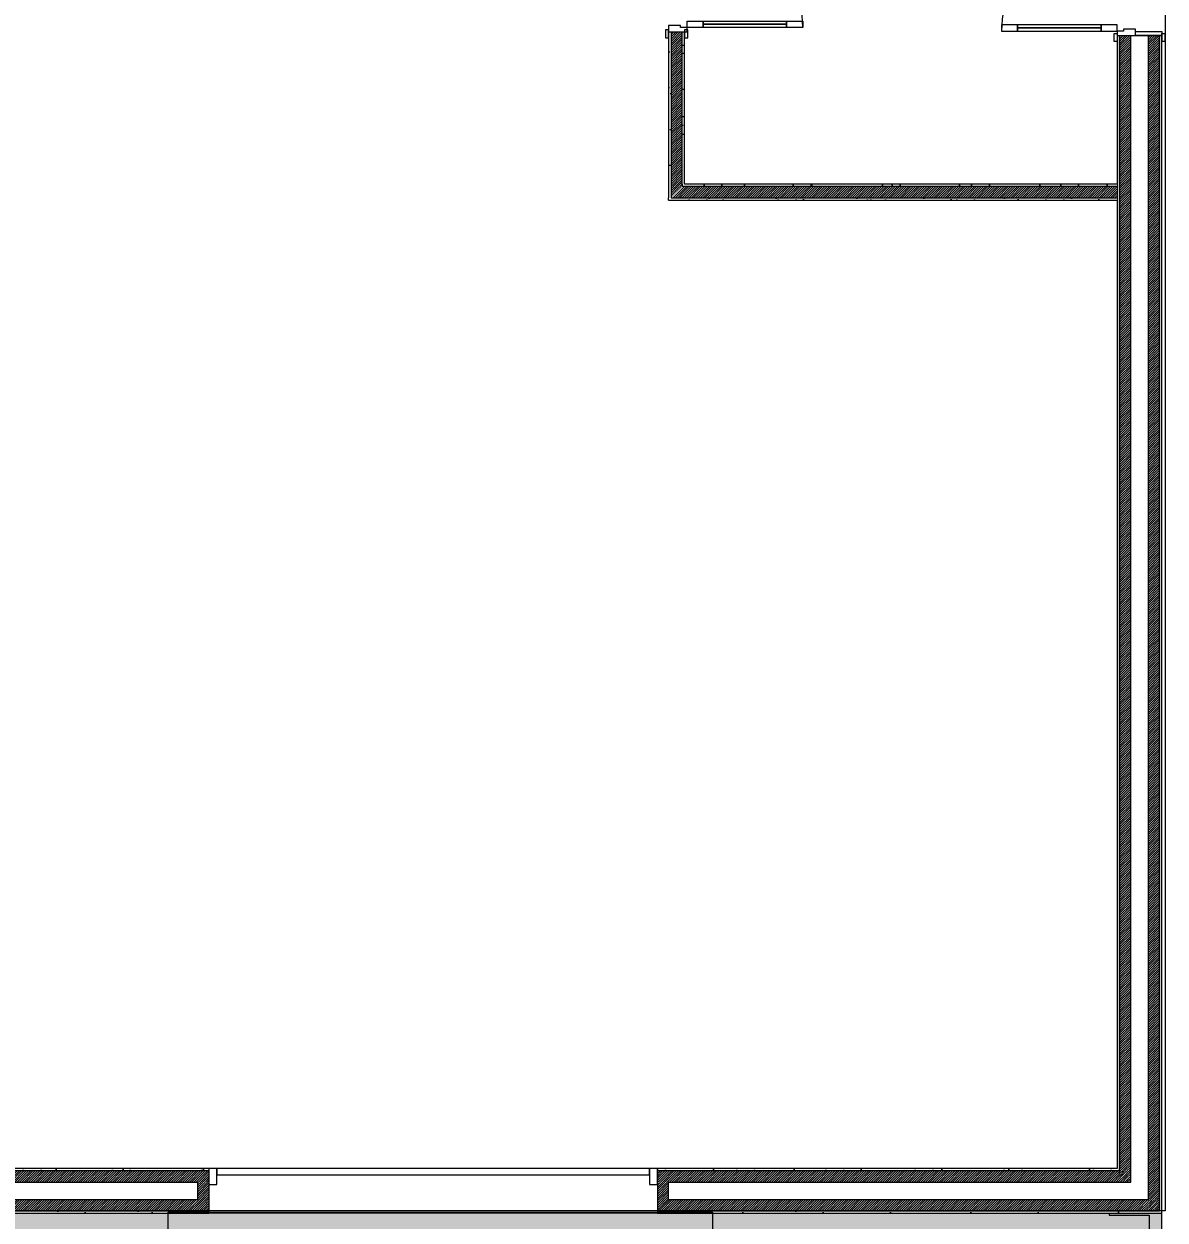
# Model space of a CAD drawing. Header units: millimetres. Extents: x -284281 to 1648660, y -821378 to -151356.
# Drawn here: x 430799 to 437925, y -188453 to -180983 of the extents above; entities that cross this region are included whole.
import ezdxf

# ---------------------------------------------------------------- set-up
doc = ezdxf.new("R2010")
doc.units = ezdxf.units.MM
doc.header["$MEASUREMENT"] = 0
doc.set_wipeout_variables(frame=1)
doc.linetypes.add('Wipeout_Contour', pattern=[1000, 0, -1000])
for name, color, linetype in [('Cotations - 1_100', 7, 'Continuous'), ('Nouveau_0', 7, 'Continuous'), ('Portes ARCHICAD', 7, 'Continuous'), ('Sols_ Dalles', 7, 'Continuous'), ('Structure - Murs extérieurs', 7, 'Continuous')]:
    doc.layers.add(name, color=color, linetype=linetype)
doc.styles.add('STYLE_GENERE_2', font='arial.ttf')
doc.dimstyles.new('STYLE_GENERE__1', dxfattribs={"dimtxt": 250, "dimasz": 190, "dimexe": 0.18, "dimexo": 0.0625, "dimgap": 0, "dimtad": 1, "dimtih": 1, "dimtoh": 1, "dimlfac": 0.001, "dimzin": 0, "dimdsep": 46, "dimtxsty": 'STYLE_GENERE_2', "dimblk": 'ARROWHEAD_6', "dimblk1": 'ARROWHEAD_6', "dimblk2": 'ARROWHEAD_6', "dimcen": 0.09, "dimse1": 1, "dimse2": 1, "dimclrd": 7, "dimclre": 7, "dimclrt": 7, "dimazin": 0, "dimtfac": 1, "dimtdec": 4, "dimtmove": 0, "dimatfit": 3, "dimfxl": 1, "dimtolj": 1, "dimtzin": 0, "dimarcsym": 0})
pattern_1 = [(45, (0, 175), (-55.684659, 55.684659), [0, -52.5, 0, -78.75]), (110, (175, 175), (74.000794, 26.934086), [0, -38.5, 0, -66.5])]
pattern_2 = [(45, (0, 0), (-7.07106781, 7.07106781), [])]

# ---------------------------------------------------------------- blocks, each defined once
blk = doc.blocks.new('Dalle_30_2', base_point=(380203, -171995.6))
at = {"layer": 'Sols_ Dalles', "linetype": 'Continuous', "lineweight": 0, "true_color": 0x2e271c}
blk.add_hatch(color=250, dxfattribs=at).paths.add_polyline_path([(380203, -171995.6), (380203, -230015.6), (380203, -260810.6), (415474.6, -260810.6), (415474.6, -260795.6), (415474.6, -258650), (415474.6, -258010.6), (415474.6, -222495.6), (405655.1, -222495.6), (405655.1, -218295.6), (415454.1, -218295.6), (415454.1, -204495.6), (412055.1, -204495.6), (412055.1, -201780.6), (412055.1, -189810.6), (436505.1, -189810.6), (436505.1, -253395.6), (436505.1, -253415.6), (437905.1, -253415.6), (437905.1, -253395.6), (437905.1, -188410.6), (410655.1, -188410.6), (410655.1, -200380.6), (410655.1, -205895.6), (414054.1, -205895.6), (414054.1, -216895.6), (404255.1, -216895.6), (404255.1, -223895.6), (414054.1, -223895.6), (414054.1, -258650), (414054.1, -259410.6), (382689.7, -259410.6), (381560.2, -259410.6), (381560.2, -231415.6), (381560.2, -173395.6), (462925.6, -173395.6), (462925.6, -253415.6), (464325.6, -253415.6), (464325.6, -171995.6)])
at = {"layer": 'Sols_ Dalles', "color": 250, "linetype": 'Continuous', "lineweight": 5, "true_color": 0x1f1f1f, "flags": 128}
blk.add_lwpolyline([(437905.1, -253395.6), (437905.1, -188410.6), (410655.1, -188410.6), (410655.1, -200380.6), (410655.1, -205895.6), (414054.1, -205895.6), (414054.1, -216895.6), (404255.1, -216895.6), (404255.1, -223895.6), (414054.1, -223895.6), (414054.1, -258650)], dxfattribs=at)
blk = doc.blocks.new('Porte garage coulissante verticale 25')
at = {"layer": 'Portes ARCHICAD', "color": 7, "linetype": 'Continuous', "lineweight": 5}
for p, q in [((-1350, 0), (-1400, 0)), ((-1400, 0), (-1400, -100)), ((-1400, 0), (-1400, -15)), ((-1400, 0), (-1400, -15)), ((1350, 0), (-1350, 0)), ((-1350, 0), (-1350, -40)), ((-1350, -100), (-1350, 0)), ((1350, -40), (1350, 0)), ((1400, 0), (1350, 0)), ((1350, 0), (1350, -100)), ((1400, -100), (1400, 0)), ((1400, 0), (1400, -15)), ((1400, 0), (1400, -15)), ((-1400, -15), (-1400, -85)), ((-1400, -15), (-1400, -85)), ((-1350, -40), (1350, -40)), ((1400, -15), (1400, -85)), ((1400, -15), (1400, -85)), ((-1400, -85), (-1400, -100)), ((-1400, -85), (-1400, -100)), ((-1400, -85), (-1400, -100)), ((-1400, -85), (-1400, -100)), ((-1400, -100), (-1350, -100)), ((-1400, -100), (-1400, -195)), ((-1400, -100), (-1400, -195)), ((1350, -100), (1400, -100)), ((1400, -85), (1400, -100)), ((1400, -85), (1400, -100)), ((1400, -85), (1400, -100)), ((1400, -85), (1400, -100)), ((1400, -100), (1400, -195)), ((1400, -100), (1400, -195)), ((-1400, -195), (-1400, -265)), ((-1400, -195), (-1400, -265)), ((1400, -195), (1400, -265)), ((1400, -195), (1400, -265)), ((-1400, -265), (-1400, -280)), ((1400, -265), (1400, -280))]:
    blk.add_line(p, q, dxfattribs=at)
blk = doc.blocks.new('Mur_179_2', base_point=(437905.1, -188410.6))
at = {"color": 254, "linetype": 'Wipeout_Contour', "lineweight": 0, "ltscale": 1881844.395946581}
blk.add_wipeout([(430454.8, -188145.6), (431954.8, -188145.6), (431954.8, -188130.6), (430454.8, -188130.6)], dxfattribs=at)
at = {"color": 254, "linetype": 'Wipeout_Contour', "lineweight": 0, "ltscale": 1429081.201912563}
blk.add_wipeout([(437625.1, -188130.6), (437640.1, -188145.6), (437640.1, -188130.6)], dxfattribs=at)
at = {"color": 254, "linetype": 'Wipeout_Contour', "lineweight": 0, "ltscale": 1882268.543098188}
blk.add_wipeout([(431954.8, -188395.6), (430454.8, -188395.6), (430454.8, -188410.6), (431954.8, -188410.6)], dxfattribs=at)
at = {"color": 254, "linetype": 'Wipeout_Contour', "lineweight": 0, "ltscale": 1430125.613376706}
blk.add_wipeout([(437890.1, -188395.6), (437905.1, -188410.6), (437905.1, -188395.6)], dxfattribs=at)
at = {"linetype": 'Continuous', "lineweight": 5, "true_color": 0x5f5f5f}
h = blk.add_hatch(dxfattribs=at)
h.set_pattern_fill('ENDUIT_0002', color=251, style=0, pattern_type=2)
h.set_pattern_definition(pattern_1)
h.paths.add_polyline_path([(430454.8, -188145.6), (431954.8, -188145.6), (431954.8, -188130.6), (430454.8, -188130.6)])
h = blk.add_hatch(dxfattribs=at)
h.set_pattern_fill('ENDUIT_0002', color=251, style=0, pattern_type=2)
h.set_pattern_definition(pattern_1)
h.paths.add_polyline_path([(437625.1, -188130.6), (437640.1, -188145.6), (437640.1, -188130.6)])
h = blk.add_hatch(dxfattribs=at)
h.set_pattern_fill('ENDUIT_0002', color=251, style=0, pattern_type=2)
h.set_pattern_definition(pattern_1)
h.paths.add_polyline_path([(431954.8, -188395.6), (430454.8, -188395.6), (430454.8, -188410.6), (431954.8, -188410.6)])
h = blk.add_hatch(dxfattribs=at)
h.set_pattern_fill('ENDUIT_0002', color=251, style=0, pattern_type=2)
h.set_pattern_definition(pattern_1)
h.paths.add_polyline_path([(437890.1, -188395.6), (437905.1, -188410.6), (437905.1, -188395.6)])
at = {"color": 254, "linetype": 'Wipeout_Contour', "lineweight": 0, "ltscale": 1882200.455776586}
blk.add_wipeout([(430454.8, -188395.6), (431954.8, -188395.6), (431884.8, -188325.6), (430524.8, -188325.6)], dxfattribs=at)
at = {"color": 254, "linetype": 'Wipeout_Contour', "lineweight": 0, "ltscale": 1429972.502444726}
blk.add_wipeout([(437890.1, -188325.6), (437820.1, -188325.6), (437890.1, -188395.6)], dxfattribs=at)
at = {"linetype": 'Continuous', "lineweight": 5, "true_color": 0x5f5f5f}
h = blk.add_hatch(dxfattribs=at)
h.set_pattern_fill('BRIQUES_TERRE_CUITE__INT_94', color=251, style=0, pattern_type=2)
h.set_pattern_definition(pattern_2)
h.paths.add_polyline_path([(430454.8, -188395.6), (431954.8, -188395.6), (431884.8, -188325.6), (430524.8, -188325.6)])
h = blk.add_hatch(dxfattribs=at)
h.set_pattern_fill('BRIQUES_TERRE_CUITE__INT_94', color=251, style=0, pattern_type=2)
h.set_pattern_definition(pattern_2)
h.paths.add_polyline_path([(437890.1, -188325.6), (437820.1, -188325.6), (437890.1, -188395.6)])
at = {"color": 254, "linetype": 'Wipeout_Contour', "lineweight": 0, "ltscale": 1882056.349428645}
blk.add_wipeout([(430524.8, -188325.6), (431884.8, -188325.6), (431884.8, -188215.6), (430524.8, -188215.6)], dxfattribs=at)
at = {"color": 254, "linetype": 'Wipeout_Contour', "lineweight": 0, "ltscale": 1429628.268784693}
blk.add_wipeout([(437710.1, -188215.6), (437820.1, -188325.6), (437820.1, -188215.6)], dxfattribs=at)
at = {"color": 254, "linetype": 'Wipeout_Contour', "lineweight": 0, "ltscale": 1901045.559442597}
blk.add_wipeout([(434754.8, -188395.6), (434754.8, -188410.6), (437890.1, -188410.6), (437890.1, -188395.6)], dxfattribs=at)
at = {"linetype": 'Continuous', "lineweight": 5, "true_color": 0x5f5f5f}
h = blk.add_hatch(dxfattribs=at)
h.set_pattern_fill('ENDUIT_0002', color=251, style=0, pattern_type=2)
h.set_pattern_definition(pattern_1)
h.paths.add_polyline_path([(434754.8, -188395.6), (434754.8, -188410.6), (437890.1, -188410.6), (437890.1, -188395.6)])
at = {"color": 254, "linetype": 'Wipeout_Contour', "lineweight": 0, "ltscale": 1881912.390096169}
blk.add_wipeout([(430454.8, -188215.6), (431954.8, -188215.6), (431954.8, -188145.6), (430454.8, -188145.6)], dxfattribs=at)
at = {"color": 254, "linetype": 'Wipeout_Contour', "lineweight": 0, "ltscale": 1429263.098026552}
blk.add_wipeout([(437640.1, -188145.6), (437710.1, -188215.6), (437710.1, -188145.6)], dxfattribs=at)
at = {"linetype": 'Continuous', "lineweight": 5, "true_color": 0x5f5f5f}
h = blk.add_hatch(dxfattribs=at)
h.set_pattern_fill('BRIQUES_TERRE_CUITE__INT_94', color=251, style=0, pattern_type=2)
h.set_pattern_definition(pattern_2)
h.paths.add_polyline_path([(430454.8, -188215.6), (431954.8, -188215.6), (431954.8, -188145.6), (430454.8, -188145.6)])
h = blk.add_hatch(dxfattribs=at)
h.set_pattern_fill('BRIQUES_TERRE_CUITE__INT_94', color=251, style=0, pattern_type=2)
h.set_pattern_definition(pattern_2)
h.paths.add_polyline_path([(437640.1, -188145.6), (437710.1, -188215.6), (437710.1, -188145.6)])
at = {"color": 7, "linetype": 'Continuous', "lineweight": 5}
for p, q in [((431954.8, -188145.6), (430454.8, -188145.6)), ((431954.8, -188130.6), (431954.8, -188145.6))]:
    blk.add_line(p, q, dxfattribs=at)
at = {"color": 7, "linetype": 'Continuous', "lineweight": 5, "flags": 128}
blk.add_lwpolyline([(431954.8, -188130.6), (430454.8, -188130.6)], dxfattribs=at)
at = {"color": 254, "linetype": 'Wipeout_Contour', "lineweight": 0, "ltscale": 1900913.785526361}
blk.add_wipeout([(434754.8, -188395.6), (437820.1, -188395.6), (437820.1, -188325.6), (434824.8, -188325.6)], dxfattribs=at)
at = {"color": 254, "linetype": 'Wipeout_Contour', "lineweight": 0, "ltscale": 1430119.076628174}
blk.add_wipeout([(437890.1, -188410.6), (437905.1, -188410.6), (437890.1, -188395.6)], dxfattribs=at)
at = {"linetype": 'Continuous', "lineweight": 5, "true_color": 0x5f5f5f}
h = blk.add_hatch(dxfattribs=at)
h.set_pattern_fill('BRIQUES_TERRE_CUITE__INT_94', color=251, style=0, pattern_type=2)
h.set_pattern_definition(pattern_2)
h.paths.add_polyline_path([(434754.8, -188395.6), (437820.1, -188395.6), (437820.1, -188325.6), (434824.8, -188325.6)])
h = blk.add_hatch(dxfattribs=at)
h.set_pattern_fill('ENDUIT_0002', color=251, style=0, pattern_type=2)
h.set_pattern_definition(pattern_1)
h.paths.add_polyline_path([(437890.1, -188410.6), (437905.1, -188410.6), (437890.1, -188395.6)])
at = {"color": 254, "linetype": 'Wipeout_Contour', "lineweight": 0, "ltscale": 1900138.665342347}
blk.add_wipeout([(434754.8, -188145.6), (437625.1, -188145.6), (437625.1, -188130.6), (434754.8, -188130.6)], dxfattribs=at)
at = {"color": 254, "linetype": 'Wipeout_Contour', "lineweight": 0, "ltscale": 1884705.2674361}
blk.add_wipeout([(431884.8, -188325.6), (431954.8, -188395.6), (431954.8, -188215.6), (431884.8, -188215.6)], dxfattribs=at)
at = {"linetype": 'Continuous', "lineweight": 5, "true_color": 0x5f5f5f}
h = blk.add_hatch(dxfattribs=at)
h.set_pattern_fill('ENDUIT_0002', color=251, style=0, pattern_type=2)
h.set_pattern_definition(pattern_1)
h.paths.add_polyline_path([(434754.8, -188145.6), (437625.1, -188145.6), (437625.1, -188130.6), (434754.8, -188130.6)])
h = blk.add_hatch(dxfattribs=at)
h.set_pattern_fill('BRIQUES_TERRE_CUITE__INT_94', color=251, style=0, pattern_type=2)
h.set_pattern_definition(pattern_2)
h.paths.add_polyline_path([(431884.8, -188325.6), (431954.8, -188395.6), (431954.8, -188215.6), (431884.8, -188215.6)])
at = {"color": 7, "linetype": 'Continuous', "lineweight": 5}
for p, q in [((431954.8, -188145.6), (431954.8, -188215.6)), ((430524.8, -188215.6), (431884.8, -188215.6)), ((431884.8, -188325.6), (431884.8, -188215.6)), ((431954.8, -188215.6), (431954.8, -188230.6)), ((431954.8, -188215.6), (431954.8, -188230.6)), ((431954.8, -188230.6), (431954.8, -188325.6)), ((431954.8, -188230.6), (431954.8, -188325.6)), ((430524.8, -188325.6), (431884.8, -188325.6)), ((431954.8, -188325.6), (431954.8, -188395.6)), ((431954.8, -188325.6), (431954.8, -188395.6)), ((430454.8, -188395.6), (431954.8, -188395.6)), ((431954.8, -188395.6), (431954.8, -188410.6))]:
    blk.add_line(p, q, dxfattribs=at)
at = {"color": 7, "linetype": 'Continuous', "lineweight": 5, "flags": 128}
blk.add_lwpolyline([(430454.8, -188410.6), (431954.8, -188410.6)], dxfattribs=at)
at = {"color": 254, "linetype": 'Wipeout_Contour', "lineweight": 0, "ltscale": 1900633.284008592}
blk.add_wipeout([(437710.1, -188215.6), (434824.8, -188215.6), (434824.8, -188325.6), (437710.1, -188325.6)], dxfattribs=at)
at = {"color": 254, "linetype": 'Wipeout_Contour', "lineweight": 0, "ltscale": 1429937.176017334}
blk.add_wipeout([(437820.1, -188395.6), (437890.1, -188395.6), (437820.1, -188325.6)], dxfattribs=at)
at = {"linetype": 'Continuous', "lineweight": 5, "true_color": 0x5f5f5f}
h = blk.add_hatch(dxfattribs=at)
h.set_pattern_fill('BRIQUES_TERRE_CUITE__INT_94', color=251, style=0, pattern_type=2)
h.set_pattern_definition(pattern_2)
h.paths.add_polyline_path([(437820.1, -188395.6), (437890.1, -188395.6), (437820.1, -188325.6)])
at = {"color": 7, "linetype": 'Continuous', "lineweight": 5}
for p, q in [((437890.1, -188395.6), (437890.1, -188325.6)), ((437820.1, -188395.6), (437890.1, -188395.6))]:
    blk.add_line(p, q, dxfattribs=at)
at = {"color": 7, "linetype": 'Continuous', "lineweight": 5, "flags": 128}
blk.add_lwpolyline([(437905.1, -188410.6), (437905.1, -188395.6)], dxfattribs=at)
at = {"color": 254, "linetype": 'Wipeout_Contour', "lineweight": 0, "ltscale": 1429074.659274166}
blk.add_wipeout([(437625.1, -188145.6), (437640.1, -188145.6), (437625.1, -188130.6)], dxfattribs=at)
at = {"linetype": 'Continuous', "lineweight": 5, "true_color": 0x5f5f5f}
h = blk.add_hatch(dxfattribs=at)
h.set_pattern_fill('ENDUIT_0002', color=251, style=0, pattern_type=2)
h.set_pattern_definition(pattern_1)
h.paths.add_polyline_path([(437625.1, -188145.6), (437640.1, -188145.6), (437625.1, -188130.6)])
at = {"color": 254, "linetype": 'Wipeout_Contour', "lineweight": 0, "ltscale": 1429571.990758075}
blk.add_wipeout([(437710.1, -188325.6), (437820.1, -188325.6), (437710.1, -188215.6)], dxfattribs=at)
at = {"color": 7, "linetype": 'Continuous', "lineweight": 5}
for p, q in [((437820.1, -188325.6), (437820.1, -188215.6)), ((437710.1, -188325.6), (437820.1, -188325.6))]:
    blk.add_line(p, q, dxfattribs=at)
at = {"color": 254, "linetype": 'Wipeout_Contour', "lineweight": 0, "ltscale": 1900233.565294383}
blk.add_wipeout([(437640.1, -188145.6), (434754.8, -188145.6), (434754.8, -188215.6), (437640.1, -188215.6)], dxfattribs=at)
at = {"linetype": 'Continuous', "lineweight": 5, "true_color": 0x5f5f5f}
h = blk.add_hatch(dxfattribs=at)
h.set_pattern_fill('BRIQUES_TERRE_CUITE__INT_94', color=251, style=0, pattern_type=2)
h.set_pattern_definition(pattern_2)
h.paths.add_polyline_path([(437640.1, -188145.6), (434754.8, -188145.6), (434754.8, -188215.6), (437640.1, -188215.6)])
at = {"color": 7, "linetype": 'Continuous', "lineweight": 5}
blk.add_line((434754.8, -188130.6), (434754.8, -188145.6), dxfattribs=at)
at = {"color": 254, "linetype": 'Wipeout_Contour', "lineweight": 0, "ltscale": 1429227.753309057}
blk.add_wipeout([(437640.1, -188215.6), (437710.1, -188215.6), (437640.1, -188145.6)], dxfattribs=at)
at = {"color": 254, "linetype": 'Wipeout_Contour', "lineweight": 0, "ltscale": 1895234.357239549}
blk.add_wipeout([(434824.8, -188325.6), (434824.8, -188215.6), (434754.8, -188215.6), (434754.8, -188395.6)], dxfattribs=at)
at = {"linetype": 'Continuous', "lineweight": 5, "true_color": 0x5f5f5f}
h = blk.add_hatch(dxfattribs=at)
h.set_pattern_fill('BRIQUES_TERRE_CUITE__INT_94', color=251, style=0, pattern_type=2)
h.set_pattern_definition(pattern_2)
h.paths.add_polyline_path([(437640.1, -188215.6), (437710.1, -188215.6), (437640.1, -188145.6)])
h = blk.add_hatch(dxfattribs=at)
h.set_pattern_fill('BRIQUES_TERRE_CUITE__INT_94', color=251, style=0, pattern_type=2)
h.set_pattern_definition(pattern_2)
h.paths.add_polyline_path([(434824.8, -188325.6), (434824.8, -188215.6), (434754.8, -188215.6), (434754.8, -188395.6)])
at = {"color": 7, "linetype": 'Continuous', "lineweight": 5}
for p, q in [((437640.1, -188145.6), (434754.8, -188145.6)), ((434754.8, -188145.6), (434754.8, -188215.6)), ((437640.1, -188145.6), (437640.1, -188130.6)), ((437710.1, -188215.6), (437710.1, -188145.6)), ((434754.8, -188215.6), (434754.8, -188230.6)), ((434754.8, -188215.6), (434754.8, -188230.6)), ((434754.8, -188230.6), (434754.8, -188325.6)), ((434754.8, -188230.6), (434754.8, -188325.6)), ((434824.8, -188215.6), (437640.1, -188215.6)), ((434824.8, -188325.6), (434824.8, -188215.6)), ((437640.1, -188215.6), (437710.1, -188215.6)), ((434754.8, -188325.6), (434754.8, -188395.6)), ((434754.8, -188325.6), (434754.8, -188395.6)), ((434824.8, -188325.6), (437710.1, -188325.6)), ((434754.8, -188395.6), (437820.1, -188395.6)), ((434754.8, -188395.6), (434754.8, -188410.6))]:
    blk.add_line(p, q, dxfattribs=at)
at = {"color": 7, "linetype": 'Continuous', "lineweight": 5, "flags": 128}
for points in [[(437625.1, -188130.6), (434754.8, -188130.6)], [(434754.8, -188410.6), (437905.1, -188410.6)]]:
    blk.add_lwpolyline(points, dxfattribs=at)
at = {"layer": 'Portes ARCHICAD', "color": 7, "linetype": 'Continuous', "lineweight": 5, "zscale": 1000}
blk.add_blockref('Porte garage coulissante verticale 25', (433354.8, -188130.6), dxfattribs=at)
blk = doc.blocks.new('Porte double 25_4')
at = {"layer": 'Portes ARCHICAD', "color": 7, "linetype": 'Continuous', "lineweight": 5}
for p, q in [((-722, 722), (-722, 622)), ((-682, 722), (-722, 722)), ((-682, 622), (-682, 722)), ((682, 622), (682, 722)), ((682, 722), (722, 722)), ((722, 722), (722, 622)), ((-722, 622), (-682, 622)), ((-702, 622), (-702, 100)), ((722, 622), (682, 622)), ((702, 622), (702, 100)), ((-682, 100), (-722, 100)), ((-722, 100), (-722, 0)), ((-682, 0), (-682, 100)), ((682, 0), (682, 100)), ((682, 100), (722, 100)), ((722, 100), (722, 0)), ((-787, 0), (-787, 19)), ((-787, 19), (-737, 19)), ((-737, 0), (-787, 0)), ((-750, 0), (-787, 0)), ((-750, 0), (-787, 0)), ((-722, 0), (-750, 0)), ((-750, 0), (-750, -115)), ((-750, 0), (-750, -15)), ((-750, 0), (-750, -15)), ((-737, 19), (-737, 0)), ((-722, -40), (-722, 0)), ((-722, 0), (-682, 0)), ((722, 0), (682, 0)), ((750, 0), (722, 0)), ((722, 0), (722, -40)), ((737, 19), (787, 19)), ((737, 0), (737, 19)), ((787, 0), (737, 0)), ((750, -115), (750, 0)), ((750, 0), (750, -15)), ((750, 0), (750, -15)), ((750, 0), (787, 0)), ((750, 0), (787, 0)), ((787, 19), (787, 0)), ((-750, -15), (-750, -85)), ((-750, -15), (-750, -85)), ((-710, -40), (-722, -40)), ((-710, -115), (-710, -40)), ((722, -40), (710, -40)), ((710, -40), (710, -115)), ((750, -15), (750, -85)), ((750, -15), (750, -85)), ((-750, -85), (-750, -115)), ((-750, -85), (-750, -115)), ((-750, -280), (-750, -115)), ((-750, -115), (-725, -115)), ((-750, -115), (-710, -115)), ((-750, -115), (-750, -195)), ((-750, -115), (-750, -195)), ((-725, -115), (-725, -280)), ((710, -115), (750, -115)), ((725, -280), (725, -115)), ((725, -115), (750, -115)), ((750, -85), (750, -115)), ((750, -85), (750, -115)), ((750, -115), (750, -280)), ((750, -115), (750, -195)), ((750, -115), (750, -195)), ((-750, -195), (-750, -265)), ((-750, -195), (-750, -265)), ((750, -195), (750, -265)), ((750, -195), (750, -265)), ((-787, -299), (-787, -280)), ((-787, -280), (-737, -280)), ((-750, -280), (-787, -280)), ((-750, -280), (-787, -280)), ((-750, -265), (-750, -280)), ((-750, -265), (-750, -280)), ((-725, -280), (-750, -280)), ((-737, -280), (-737, -299)), ((750, -280), (725, -280)), ((737, -280), (787, -280)), ((737, -299), (737, -280)), ((750, -265), (750, -280)), ((750, -265), (750, -280)), ((750, -280), (787, -280)), ((750, -280), (787, -280)), ((787, -280), (787, -299)), ((-737, -299), (-787, -299)), ((787, -299), (737, -299))]:
    blk.add_line(p, q, dxfattribs=at)
at = {"layer": 'Portes ARCHICAD', "color": 7, "linetype": 'Continuous', "lineweight": 5, "flags": 128}
for points in [[(-722, 622), (-722, 100), (-702, 100), (-702, 622)], [(-702, 622), (-702, 100), (-682, 100), (-682, 622)], [(702, 622), (702, 100), (682, 100), (682, 622)], [(722, 622), (722, 100), (702, 100), (702, 622)]]:
    blk.add_lwpolyline(points, close=True, dxfattribs=at)
at = {"layer": 'Portes ARCHICAD', "color": 7, "linetype": 'Continuous', "lineweight": 5}
for centre, start, end in [((-722, 0), 0, 90), ((722, 0), 90, 180)]:
    blk.add_arc(centre, 722, start, end, dxfattribs=at)
blk = doc.blocks.new('Mur_188_2', base_point=(437905.1, -188410.6))
at = {"color": 254, "linetype": 'Wipeout_Contour', "lineweight": 0, "ltscale": 1899926.657808521}
blk.add_wipeout([(437625.1, -188130.6), (437640.1, -188130.6), (437640.1, -181056.1), (437625.1, -181056.1)], dxfattribs=at)
at = {"color": 254, "linetype": 'Wipeout_Contour', "lineweight": 0, "ltscale": 1901112.694334936}
blk.add_wipeout([(437890.1, -188395.6), (437905.1, -188395.6), (437905.1, -181056.1), (437890.1, -181056.1)], dxfattribs=at)
at = {"linetype": 'Continuous', "lineweight": 5, "true_color": 0x5f5f5f}
h = blk.add_hatch(dxfattribs=at)
h.set_pattern_fill('ENDUIT_0002', color=251, style=0, pattern_type=2)
h.set_pattern_definition(pattern_1)
h.paths.add_polyline_path([(437625.1, -188130.6), (437640.1, -188130.6), (437640.1, -181056.1), (437625.1, -181056.1)])
h = blk.add_hatch(dxfattribs=at)
h.set_pattern_fill('ENDUIT_0002', color=251, style=0, pattern_type=2)
h.set_pattern_definition(pattern_1)
h.paths.add_polyline_path([(437890.1, -188395.6), (437905.1, -188395.6), (437905.1, -181056.1), (437890.1, -181056.1)])
at = {"color": 254, "linetype": 'Wipeout_Contour', "lineweight": 0, "ltscale": 1900900.740356433}
blk.add_wipeout([(437820.1, -188325.6), (437890.1, -188325.6), (437890.1, -181056.1), (437820.1, -181056.1)], dxfattribs=at)
at = {"linetype": 'Continuous', "lineweight": 5, "true_color": 0x5f5f5f}
h = blk.add_hatch(dxfattribs=at)
h.set_pattern_fill('BRIQUES_TERRE_CUITE__INT_94', color=251, style=0, pattern_type=2)
h.set_pattern_definition(pattern_2)
h.paths.add_polyline_path([(437820.1, -188325.6), (437890.1, -188325.6), (437890.1, -181056.1), (437820.1, -181056.1)])
at = {"color": 7, "linetype": 'Continuous', "lineweight": 5}
for p, q in [((437890.1, -188325.6), (437890.1, -181056.1)), ((437890.1, -181056.1), (437905.1, -181056.1)), ((437905.1, -181056.1), (437905.1, -181093.1)), ((437890.1, -188395.6), (437890.1, -188325.6))]:
    blk.add_line(p, q, dxfattribs=at)
at = {"color": 7, "linetype": 'Continuous', "lineweight": 5, "flags": 128}
blk.add_lwpolyline([(437905.1, -188395.6), (437905.1, -181056.1)], dxfattribs=at)
at = {"color": 254, "linetype": 'Wipeout_Contour', "lineweight": 0, "ltscale": 1900482.134613441}
blk.add_wipeout([(437710.1, -188215.6), (437820.1, -188215.6), (437820.1, -181056.1), (437710.1, -181056.1)], dxfattribs=at)
at = {"color": 7, "linetype": 'Continuous', "lineweight": 5}
for p, q in [((437820.1, -188215.6), (437820.1, -181056.1)), ((437820.1, -181056.1), (437890.1, -181056.1)), ((437820.1, -188325.6), (437820.1, -188215.6))]:
    blk.add_line(p, q, dxfattribs=at)
at = {"color": 254, "linetype": 'Wipeout_Contour', "lineweight": 0, "ltscale": 1900095.141191028}
blk.add_wipeout([(437640.1, -188145.6), (437710.1, -188145.6), (437710.1, -181056.1), (437640.1, -181056.1)], dxfattribs=at)
at = {"linetype": 'Continuous', "lineweight": 5, "true_color": 0x5f5f5f}
h = blk.add_hatch(dxfattribs=at)
h.set_pattern_fill('BRIQUES_TERRE_CUITE__INT_94', color=251, style=0, pattern_type=2)
h.set_pattern_definition(pattern_2)
h.paths.add_polyline_path([(437640.1, -188145.6), (437710.1, -188145.6), (437710.1, -181056.1), (437640.1, -181056.1)])
at = {"color": 7, "linetype": 'Continuous', "lineweight": 5}
for p, q in [((437625.1, -181056.1), (437625.1, -181093.1)), ((437625.1, -181056.1), (437640.1, -181056.1)), ((437640.1, -181056.1), (437640.1, -188130.6)), ((437640.1, -181056.1), (437710.1, -181056.1)), ((437710.1, -188145.6), (437710.1, -181056.1)), ((437710.1, -181056.1), (437740.1, -181056.1)), ((437740.1, -181056.1), (437820.1, -181056.1)), ((437640.1, -188145.6), (437640.1, -188130.6)), ((437710.1, -188215.6), (437710.1, -188145.6))]:
    blk.add_line(p, q, dxfattribs=at)
at = {"color": 7, "linetype": 'Continuous', "lineweight": 5, "flags": 128}
blk.add_lwpolyline([(437625.1, -181056.1), (437625.1, -188130.6)], dxfattribs=at)
at = {"layer": 'Portes ARCHICAD', "color": 7, "linetype": 'Continuous', "lineweight": 5, "zscale": 1000, "rotation": 90}
blk.add_blockref('Porte double 25_4', (437625.1, -180306.1), dxfattribs=at)
blk = doc.blocks.new('Mur_300_2', base_point=(434839.8, -182068.9))
at = {"color": 254, "linetype": 'Wipeout_Contour', "lineweight": 0, "ltscale": 1414368.477254185}
blk.add_wipeout([(434909.8, -181983.9), (434909.8, -181998.9), (434924.8, -181983.9)], dxfattribs=at).dxf.layer = 'Structure - Murs extérieurs'
at = {"color": 254, "linetype": 'Wipeout_Contour', "lineweight": 0, "ltscale": 1414231.714501537}
blk.add_wipeout([(434824.8, -182068.9), (434824.8, -182083.9), (434839.8, -182068.9)], dxfattribs=at).dxf.layer = 'Structure - Murs extérieurs'
at = {"layer": 'Structure - Murs extérieurs', "linetype": 'Continuous', "lineweight": 5, "true_color": 0x5f5f5f}
h = blk.add_hatch(dxfattribs=at)
h.set_pattern_fill('ENDUIT_0002', color=251, style=0, pattern_type=2)
h.set_pattern_definition(pattern_1)
h.paths.add_polyline_path([(434909.8, -181983.9), (434909.8, -181998.9), (434924.8, -181983.9)])
h = blk.add_hatch(dxfattribs=at)
h.set_pattern_fill('ENDUIT_0002', color=251, style=0, pattern_type=2)
h.set_pattern_definition(pattern_1)
h.paths.add_polyline_path([(434824.8, -182068.9), (434824.8, -182083.9), (434839.8, -182068.9)])
at = {"color": 254, "linetype": 'Wipeout_Contour', "lineweight": 0, "ltscale": 1414264.104929945}
blk.add_wipeout([(434839.8, -181998.9), (434839.8, -182068.9), (434909.8, -181998.9)], dxfattribs=at).dxf.layer = 'Structure - Murs extérieurs'
at = {"layer": 'Structure - Murs extérieurs', "linetype": 'Continuous', "lineweight": 5, "true_color": 0x5f5f5f}
h = blk.add_hatch(dxfattribs=at)
h.set_pattern_fill('BRIQUES_TERRE_CUITE__INT_94', color=251, style=0, pattern_type=2)
h.set_pattern_definition(pattern_2)
h.paths.add_polyline_path([(434839.8, -181998.9), (434839.8, -182068.9), (434909.8, -181998.9)])
at = {"color": 254, "linetype": 'Wipeout_Contour', "lineweight": 0, "ltscale": 1414387.568410322}
blk.add_wipeout([(434924.8, -181983.9), (434909.8, -181998.9), (434924.8, -181998.9)], dxfattribs=at).dxf.layer = 'Structure - Murs extérieurs'
at = {"color": 254, "linetype": 'Wipeout_Contour', "lineweight": 0, "ltscale": 1414250.807864468}
blk.add_wipeout([(434824.8, -182083.9), (434839.8, -182083.9), (434839.8, -182068.9)], dxfattribs=at).dxf.layer = 'Structure - Murs extérieurs'
at = {"layer": 'Structure - Murs extérieurs', "linetype": 'Continuous', "lineweight": 5, "true_color": 0x5f5f5f}
h = blk.add_hatch(dxfattribs=at)
h.set_pattern_fill('ENDUIT_0002', color=251, style=0, pattern_type=2)
h.set_pattern_definition(pattern_1)
h.paths.add_polyline_path([(434924.8, -181983.9), (434909.8, -181998.9), (434924.8, -181998.9)])
h = blk.add_hatch(dxfattribs=at)
h.set_pattern_fill('ENDUIT_0002', color=251, style=0, pattern_type=2)
h.set_pattern_definition(pattern_1)
h.paths.add_polyline_path([(434824.8, -182083.9), (434839.8, -182083.9), (434839.8, -182068.9)])
at = {"color": 254, "linetype": 'Wipeout_Contour', "lineweight": 0, "ltscale": 1890849.286268265}
blk.add_wipeout([(434924.8, -181998.9), (437625.1, -181998.9), (437625.1, -181983.9), (434924.8, -181983.9)], dxfattribs=at).dxf.layer = 'Structure - Murs extérieurs'
at = {"color": 254, "linetype": 'Wipeout_Contour', "lineweight": 0, "ltscale": 1890823.400409131}
blk.add_wipeout([(434839.8, -182068.9), (434839.8, -182083.9), (437625.1, -182083.9), (437625.1, -182068.9)], dxfattribs=at).dxf.layer = 'Structure - Murs extérieurs'
at = {"layer": 'Structure - Murs extérieurs', "linetype": 'Continuous', "lineweight": 5, "true_color": 0x5f5f5f}
h = blk.add_hatch(dxfattribs=at)
h.set_pattern_fill('ENDUIT_0002', color=251, style=0, pattern_type=2)
h.set_pattern_definition(pattern_1)
h.paths.add_polyline_path([(434924.8, -181998.9), (437625.1, -181998.9), (437625.1, -181983.9), (434924.8, -181983.9)])
h = blk.add_hatch(dxfattribs=at)
h.set_pattern_fill('ENDUIT_0002', color=251, style=0, pattern_type=2)
h.set_pattern_definition(pattern_1)
h.paths.add_polyline_path([(434839.8, -182068.9), (434839.8, -182083.9), (437625.1, -182083.9), (437625.1, -182068.9)])
at = {"color": 254, "linetype": 'Wipeout_Contour', "lineweight": 0, "ltscale": 1414355.1686488}
blk.add_wipeout([(434909.8, -181998.9), (434839.8, -182068.9), (434909.8, -182068.9)], dxfattribs=at).dxf.layer = 'Structure - Murs extérieurs'
at = {"layer": 'Structure - Murs extérieurs', "linetype": 'Continuous', "lineweight": 5, "true_color": 0x5f5f5f}
h = blk.add_hatch(dxfattribs=at)
h.set_pattern_fill('BRIQUES_TERRE_CUITE__INT_94', color=251, style=0, pattern_type=2)
h.set_pattern_definition(pattern_2)
h.paths.add_polyline_path([(434909.8, -181998.9), (434839.8, -182068.9), (434909.8, -182068.9)])
at = {"layer": 'Structure - Murs extérieurs', "color": 7, "linetype": 'Continuous', "lineweight": 5}
blk.add_line((434839.8, -181998.9), (434839.8, -182068.9), dxfattribs=at)
at = {"layer": 'Structure - Murs extérieurs', "color": 7, "linetype": 'Continuous', "lineweight": 5, "flags": 128}
blk.add_lwpolyline([(434824.8, -182083.9), (434824.8, -182068.9)], dxfattribs=at)
at = {"color": 254, "linetype": 'Wipeout_Contour', "lineweight": 0, "ltscale": 1890887.072672812}
blk.add_wipeout([(434909.8, -182068.9), (437625.1, -182068.9), (437625.1, -181998.9), (434909.8, -181998.9)], dxfattribs=at).dxf.layer = 'Structure - Murs extérieurs'
at = {"layer": 'Structure - Murs extérieurs', "linetype": 'Continuous', "lineweight": 5, "true_color": 0x5f5f5f}
h = blk.add_hatch(dxfattribs=at)
h.set_pattern_fill('BRIQUES_TERRE_CUITE__INT_94', color=251, style=0, pattern_type=2)
h.set_pattern_definition(pattern_2)
h.paths.add_polyline_path([(434909.8, -182068.9), (437625.1, -182068.9), (437625.1, -181998.9), (434909.8, -181998.9)])
at = {"layer": 'Structure - Murs extérieurs', "color": 7, "linetype": 'Continuous', "lineweight": 5}
for p, q in [((434909.8, -181983.9), (434909.8, -181998.9)), ((437625.1, -181998.9), (434909.8, -181998.9)), ((434839.8, -182068.9), (434909.8, -182068.9)), ((434909.8, -182068.9), (437625.1, -182068.9))]:
    blk.add_line(p, q, dxfattribs=at)
at = {"layer": 'Structure - Murs extérieurs', "color": 7, "linetype": 'Continuous', "lineweight": 5, "flags": 128}
for points in [[(437625.1, -181983.9), (434924.8, -181983.9)], [(434824.8, -182083.9), (437625.1, -182083.9)]]:
    blk.add_lwpolyline(points, dxfattribs=at)
blk = doc.blocks.new('Porte double 25_6')
at = {"layer": 'Portes ARCHICAD', "color": 7, "linetype": 'Continuous', "lineweight": 5}
for p, q in [((-722, 722), (-722, 622)), ((-682, 722), (-722, 722)), ((-682, 622), (-682, 722)), ((682, 622), (682, 722)), ((682, 722), (722, 722)), ((722, 722), (722, 622)), ((-722, 622), (-682, 622)), ((-702, 622), (-702, 100)), ((722, 622), (682, 622)), ((702, 622), (702, 100)), ((-682, 100), (-722, 100)), ((-722, 100), (-722, 0)), ((-682, 0), (-682, 100)), ((682, 0), (682, 100)), ((682, 100), (722, 100)), ((722, 100), (722, 0)), ((-737, 4), (-787, 4)), ((-787, 4), (-787, -15)), ((-722, 0), (-750, 0)), ((-750, 0), (-750, -115)), ((-737, -15), (-737, 4)), ((-722, -40), (-722, 0)), ((-722, 0), (-682, 0)), ((722, 0), (682, 0)), ((750, 0), (722, 0)), ((722, 0), (722, -40)), ((787, 4), (737, 4)), ((737, 4), (737, -15)), ((750, -115), (750, 0)), ((787, -15), (787, 4)), ((-787, -15), (-737, -15)), ((-750, -15), (-787, -15)), ((-750, -15), (-787, -15)), ((-750, -30), (-750, -15)), ((-750, -30), (-750, -15)), ((-750, -100), (-750, -30)), ((-750, -100), (-750, -30)), ((-710, -40), (-722, -40)), ((-710, -115), (-710, -40)), ((722, -40), (710, -40)), ((710, -40), (710, -115)), ((737, -15), (787, -15)), ((750, -30), (750, -15)), ((750, -30), (750, -15)), ((750, -15), (787, -15)), ((750, -15), (787, -15)), ((750, -100), (750, -30)), ((750, -100), (750, -30)), ((-737, -115), (-787, -115)), ((-787, -115), (-787, -134)), ((-750, -115), (-787, -115)), ((-750, -115), (-787, -115)), ((-787, -134), (-737, -134)), ((-750, -115), (-750, -100)), ((-750, -115), (-750, -100)), ((-750, -115), (-710, -115)), ((-737, -134), (-737, -115)), ((710, -115), (750, -115)), ((787, -115), (737, -115)), ((737, -115), (737, -134)), ((737, -134), (787, -134)), ((750, -115), (750, -100)), ((750, -115), (750, -100)), ((750, -115), (787, -115)), ((750, -115), (787, -115)), ((787, -134), (787, -115))]:
    blk.add_line(p, q, dxfattribs=at)
at = {"layer": 'Portes ARCHICAD', "color": 7, "linetype": 'Continuous', "lineweight": 5, "flags": 128}
for points in [[(-722, 622), (-722, 100), (-702, 100), (-702, 622)], [(-702, 622), (-702, 100), (-682, 100), (-682, 622)], [(702, 622), (702, 100), (682, 100), (682, 622)], [(722, 622), (722, 100), (702, 100), (702, 622)]]:
    blk.add_lwpolyline(points, close=True, dxfattribs=at)
at = {"layer": 'Portes ARCHICAD', "color": 7, "linetype": 'Continuous', "lineweight": 5}
for centre, start, end in [((-722, 0), 0, 90), ((722, 0), 90, 180)]:
    blk.add_arc(centre, 722, start, end, dxfattribs=at)
blk = doc.blocks.new('Mur_302_2', base_point=(434839.8, -178497.2))
at = {"color": 254, "linetype": 'Wipeout_Contour', "lineweight": 0, "ltscale": 1880960.627120175}
blk.add_wipeout([(434839.8, -178497.2), (434824.8, -178497.2), (434824.8, -179533.2), (434839.8, -179533.2)], dxfattribs=at).dxf.layer = 'Structure - Murs extérieurs'
at = {"color": 254, "linetype": 'Wipeout_Contour', "lineweight": 0, "ltscale": 1881339.589698169}
blk.add_wipeout([(434909.8, -178582.2), (434909.8, -179533.2), (434924.8, -179533.2), (434924.8, -178582.2)], dxfattribs=at).dxf.layer = 'Structure - Murs extérieurs'
at = {"color": 254, "linetype": 'Wipeout_Contour', "lineweight": 0, "ltscale": 1884845.382243917}
blk.add_wipeout([(434824.8, -182068.9), (434839.8, -182068.9), (434839.8, -181033.2), (434824.8, -181033.2)], dxfattribs=at).dxf.layer = 'Structure - Murs extérieurs'
at = {"color": 254, "linetype": 'Wipeout_Contour', "lineweight": 0, "ltscale": 1885093.504009032}
blk.add_wipeout([(434909.8, -181983.9), (434924.8, -181983.9), (434924.8, -181033.2), (434909.8, -181033.2)], dxfattribs=at).dxf.layer = 'Structure - Murs extérieurs'
at = {"layer": 'Structure - Murs extérieurs', "linetype": 'Continuous', "lineweight": 5, "true_color": 0x5f5f5f}
h = blk.add_hatch(dxfattribs=at)
h.set_pattern_fill('ENDUIT_0002', color=251, style=0, pattern_type=2)
h.set_pattern_definition(pattern_1)
h.paths.add_polyline_path([(434839.8, -178497.2), (434824.8, -178497.2), (434824.8, -179533.2), (434839.8, -179533.2)])
h = blk.add_hatch(dxfattribs=at)
h.set_pattern_fill('ENDUIT_0002', color=251, style=0, pattern_type=2)
h.set_pattern_definition(pattern_1)
h.paths.add_polyline_path([(434909.8, -178582.2), (434909.8, -179533.2), (434924.8, -179533.2), (434924.8, -178582.2)])
h = blk.add_hatch(dxfattribs=at)
h.set_pattern_fill('ENDUIT_0002', color=251, style=0, pattern_type=2)
h.set_pattern_definition(pattern_1)
h.paths.add_polyline_path([(434824.8, -182068.9), (434839.8, -182068.9), (434839.8, -181033.2), (434824.8, -181033.2)])
h = blk.add_hatch(dxfattribs=at)
h.set_pattern_fill('ENDUIT_0002', color=251, style=0, pattern_type=2)
h.set_pattern_definition(pattern_1)
h.paths.add_polyline_path([(434909.8, -181983.9), (434924.8, -181983.9), (434924.8, -181033.2), (434909.8, -181033.2)])
at = {"color": 254, "linetype": 'Wipeout_Contour', "lineweight": 0, "ltscale": 1881170.9973972}
blk.add_wipeout([(434839.8, -178567.2), (434839.8, -179533.2), (434909.8, -179533.2), (434909.8, -178567.2)], dxfattribs=at).dxf.layer = 'Structure - Murs extérieurs'
at = {"color": 254, "linetype": 'Wipeout_Contour', "lineweight": 0, "ltscale": 1884948.201929631}
blk.add_wipeout([(434839.8, -181998.9), (434909.8, -181998.9), (434909.8, -181033.2), (434839.8, -181033.2)], dxfattribs=at).dxf.layer = 'Structure - Murs extérieurs'
at = {"layer": 'Structure - Murs extérieurs', "linetype": 'Continuous', "lineweight": 5, "true_color": 0x5f5f5f}
h = blk.add_hatch(dxfattribs=at)
h.set_pattern_fill('BRIQUES_TERRE_CUITE__INT_94', color=251, style=0, pattern_type=2)
h.set_pattern_definition(pattern_2)
h.paths.add_polyline_path([(434839.8, -178567.2), (434839.8, -179533.2), (434909.8, -179533.2), (434909.8, -178567.2)])
h = blk.add_hatch(dxfattribs=at)
h.set_pattern_fill('BRIQUES_TERRE_CUITE__INT_94', color=251, style=0, pattern_type=2)
h.set_pattern_definition(pattern_2)
h.paths.add_polyline_path([(434839.8, -181998.9), (434909.8, -181998.9), (434909.8, -181033.2), (434839.8, -181033.2)])
at = {"layer": 'Structure - Murs extérieurs', "color": 7, "linetype": 'Continuous', "lineweight": 5}
for p, q in [((434839.8, -178497.2), (434839.8, -178567.2)), ((434839.8, -178567.2), (434839.8, -179533.2)), ((434909.8, -178567.2), (434909.8, -178582.2)), ((434909.8, -179533.2), (434909.8, -178582.2)), ((434824.8, -179533.2), (434824.8, -179496.2)), ((434924.8, -179533.2), (434924.8, -179496.2)), ((434824.8, -179533.2), (434839.8, -179533.2)), ((434839.8, -179533.2), (434909.8, -179533.2)), ((434909.8, -179533.2), (434924.8, -179533.2)), ((434824.8, -181033.2), (434824.8, -181070.2)), ((434824.8, -181033.2), (434839.8, -181033.2)), ((434839.8, -181033.2), (434839.8, -181998.9)), ((434839.8, -181033.2), (434909.8, -181033.2)), ((434909.8, -181983.9), (434909.8, -181033.2)), ((434909.8, -181033.2), (434924.8, -181033.2)), ((434924.8, -181033.2), (434924.8, -181070.2)), ((434839.8, -181998.9), (434839.8, -182068.9)), ((434909.8, -181983.9), (434909.8, -181998.9))]:
    blk.add_line(p, q, dxfattribs=at)
at = {"layer": 'Structure - Murs extérieurs', "color": 7, "linetype": 'Continuous', "lineweight": 5, "flags": 128}
for points in [[(434824.8, -178497.2), (434824.8, -179533.2)], [(434924.8, -179533.2), (434924.8, -178582.2)], [(434824.8, -181033.2), (434824.8, -182068.9)], [(434924.8, -181983.9), (434924.8, -181033.2)]]:
    blk.add_lwpolyline(points, dxfattribs=at)
at = {"layer": 'Portes ARCHICAD', "color": 7, "linetype": 'Continuous', "lineweight": 5, "zscale": 1000, "rotation": 270}
blk.add_blockref('Porte double 25_6', (434939.8, -180283.2), dxfattribs=at)
blk = doc.blocks.new('Loading-Equipment_Dock-shelters_NORSUD_Retractible-Gate')
at = {"color": 251, "linetype": 'Continuous', "lineweight": 5, "true_color": 0x5f5f5f, "flags": 128}
for points in [[(-1636.016, -30.00005), (-1635, -30.00005), (1635, -30.00005), (1636.016, -30.00005), (1641.756, -30.00005), (1647.626, -30.00005), (1653.553, -30.00005), (1659.454, -30.00005), (1665.239, -30.00005), (1670.814, -30.00005), (1676.084, -30.00005), (1680.962, -30.00005), (1685.37, -30.00005), (1689.244, -30.00005), (1692.538, -30.00005), (1695.224, -30.00005), (1697.296, -30.00005), (1698.762, -30.00005), (1699.648, -30.00005), (1700, -30.00005), (1699.992, 0), (1699.648, 0), (1698.762, 0), (1697.296, 0), (1695.224, 0), (1692.538, 0), (1689.244, 0), (1685.37, 0), (1680.962, 0), (1676.084, 0), (1670.814, 0), (1665.239, 0), (1659.454, 0), (1653.553, 0), (1647.626, 0), (1641.756, 0), (1636.016, 0), (1635, 0), (-1635, 0), (-1636.016, 0), (-1641.756, 0), (-1647.626, 0), (-1653.553, 0), (-1659.454, 0), (-1665.24, 0), (-1670.814, 0), (-1676.084, 0), (-1680.962, 0), (-1685.37, 0), (-1689.244, 0), (-1692.538, 0), (-1695.224, 0), (-1697.296, 0), (-1698.762, 0), (-1699.648, 0), (-1700, 0), (-1699.992, -30.00005), (-1699.648, -30.00005), (-1698.762, -30.00005), (-1697.296, -30.00005), (-1695.224, -30.00005), (-1692.538, -30.00005), (-1689.244, -30.00005), (-1685.37, -30.00005), (-1680.962, -30.00005), (-1676.084, -30.00005), (-1670.814, -30.00005), (-1665.24, -30.00005), (-1659.454, -30.00005), (-1653.553, -30.00005), (-1647.626, -30.00005), (-1641.756, -30.00005)], [(-1700, -596.3749), (1700, -596.3749), (1700, -33.00335), (-1700, -33.00335)]]:
    blk.add_lwpolyline(points, close=True, dxfattribs=at)
blk = doc.blocks.new('Tôle profilée 25_13')
at = {"color": 7, "linetype": 'Continuous', "lineweight": 5}
for p, q in [((-250, 6134.7), (-250, 6122.5)), ((-250, 6122.5), (0, 6123.5)), ((0, 6123.5), (0, 5926.5)), ((-250, 5927.5), (-250, 5900)), ((0, 5926.5), (-250, 5927.5)), ((-250, 5900), (-250, 5872.5)), ((-250, 5872.5), (0, 5873.5)), ((0, 5873.5), (0, 5676.5)), ((-250, 5677.5), (-250, 5650)), ((0, 5676.5), (-250, 5677.5)), ((-250, 5650), (-250, 5622.5)), ((-250, 5622.5), (0, 5623.5)), ((0, 5623.5), (0, 5426.5)), ((-250, 5427.5), (-250, 5400)), ((0, 5426.5), (-250, 5427.5)), ((-250, 5400), (-250, 5372.5)), ((-250, 5372.5), (0, 5373.5)), ((0, 5373.5), (0, 5176.5)), ((-250, 5177.5), (-250, 5150)), ((0, 5176.5), (-250, 5177.5)), ((-250, 5150), (-250, 5122.5)), ((-250, 5122.5), (0, 5123.5)), ((0, 5123.5), (0, 4926.5)), ((-250, 4927.5), (-250, 4900)), ((0, 4926.5), (-250, 4927.5)), ((-250, 4900), (-250, 4872.5)), ((-250, 4872.5), (0, 4873.5)), ((0, 4873.5), (0, 4676.5)), ((-250, 4677.5), (-250, 4650)), ((0, 4676.5), (-250, 4677.5)), ((-250, 4650), (-250, 4622.5)), ((-250, 4622.5), (0, 4623.5)), ((0, 4623.5), (0, 4426.5)), ((-250, 4427.5), (-250, 4400)), ((0, 4426.5), (-250, 4427.5)), ((-250, 4400), (-250, 4372.5)), ((-250, 4372.5), (0, 4373.5)), ((0, 4373.5), (0, 4176.5)), ((-250, 4177.5), (-250, 4150)), ((0, 4176.5), (-250, 4177.5)), ((-250, 4150), (-250, 4122.5)), ((-250, 4122.5), (0, 4123.5)), ((0, 4123.5), (0, 3926.5)), ((-250, 3927.5), (-250, 3900)), ((0, 3926.5), (-250, 3927.5)), ((-250, 3900), (-250, 3872.5)), ((-250, 3872.5), (0, 3873.5)), ((0, 3873.5), (0, 3676.5)), ((-250, 3677.5), (-250, 3650)), ((0, 3676.5), (-250, 3677.5)), ((-250, 3650), (-250, 3622.5)), ((-250, 3622.5), (0, 3623.5)), ((0, 3623.5), (0, 3426.5)), ((-250, 3427.5), (-250, 3400)), ((0, 3426.5), (-250, 3427.5)), ((-250, 3400), (-250, 3372.5)), ((-250, 3372.5), (0, 3373.5)), ((0, 3373.5), (0, 3176.5)), ((-250, 3177.5), (-250, 3150)), ((0, 3176.5), (-250, 3177.5)), ((-250, 3150), (-250, 3122.5)), ((-250, 3122.5), (0, 3123.5)), ((0, 3123.5), (0, 2926.5)), ((-250, 2927.5), (-250, 2900)), ((0, 2926.5), (-250, 2927.5)), ((-250, 2900), (-250, 2872.5)), ((-250, 2872.5), (0, 2873.5)), ((0, 2873.5), (0, 2676.5)), ((-250, 2677.5), (-250, 2650)), ((0, 2676.5), (-250, 2677.5)), ((-250, 2650), (-250, 2622.5)), ((-250, 2622.5), (0, 2623.5)), ((0, 2623.5), (0, 2426.5)), ((-250, 2427.5), (-250, 2400)), ((0, 2426.5), (-250, 2427.5)), ((-250, 2400), (-250, 2372.5)), ((-250, 2372.5), (0, 2373.5)), ((0, 2373.5), (0, 2176.5)), ((-250, 2177.5), (-250, 2150)), ((0, 2176.5), (-250, 2177.5)), ((-250, 2150), (-250, 2122.5)), ((-250, 2122.5), (0, 2123.5)), ((0, 2123.5), (0, 1926.5)), ((-250, 1927.5), (-250, 1900)), ((0, 1926.5), (-250, 1927.5)), ((-250, 1900), (-250, 1872.5)), ((-250, 1872.5), (0, 1873.5)), ((0, 1873.5), (0, 1676.5)), ((-250, 1677.5), (-250, 1650)), ((0, 1676.5), (-250, 1677.5)), ((-250, 1650), (-250, 1622.5)), ((-250, 1622.5), (0, 1623.5)), ((0, 1623.5), (0, 1426.5)), ((-250, 1427.5), (-250, 1400)), ((0, 1426.5), (-250, 1427.5)), ((-250, 1400), (-250, 1372.5)), ((-250, 1372.5), (0, 1373.5)), ((0, 1373.5), (0, 1176.5)), ((-250, 1177.5), (-250, 1150)), ((0, 1176.5), (-250, 1177.5)), ((-250, 1150), (-250, 1122.5)), ((-250, 1122.5), (0, 1123.5)), ((0, 1123.5), (0, 926.5)), ((-250, 927.5), (-250, 900)), ((0, 926.5), (-250, 927.5)), ((-250, 900), (-250, 872.5)), ((-250, 872.5), (0, 873.5)), ((0, 873.5), (0, 676.5)), ((-250, 677.5), (-250, 650)), ((0, 676.5), (-250, 677.5)), ((-250, 650), (-250, 622.5)), ((-250, 622.5), (0, 623.5)), ((0, 623.5), (0, 426.5)), ((-250, 427.5), (-250, 400)), ((0, 426.5), (-250, 427.5)), ((-250, 400), (-250, 372.5)), ((-250, 372.5), (0, 373.5)), ((0, 373.5), (0, 176.5)), ((-250, 177.5), (-250, 150)), ((0, 176.5), (-250, 177.5)), ((-250, 150), (-250, 122.5)), ((-250, 122.5), (0, 123.5)), ((0, 123.5), (0, 0))]:
    blk.add_line(p, q, dxfattribs=at)
blk = doc.blocks.new('*D986')
at = {"layer": 'Cotations - 1_100', "color": 7, "linetype": 'Continuous', "lineweight": 5, "transparency": 16777216}
for p, q in [((437625.1, -177833.1), (437625.1, -177458.1)), ((438205.1, -177833.1), (438205.1, -177458.1)), ((437725.1, -177545.6), (437525.1, -177745.6)), ((438305.1, -177545.6), (438105.1, -177745.6)), ((437625.1, -177645.6), (438205.1, -177645.6))]:
    blk.add_line(p, q, dxfattribs=at)
blk = doc.blocks.new('ARROWHEAD_6')
at = {"color": 0, "linetype": 'Continuous', "lineweight": 0}
for p, q in [((-0.5, -0.5), (0.5, 0.5)), ((0, 0), (-1, 0))]:
    blk.add_line(p, q, dxfattribs=at)

msp = doc.modelspace()

# ---------------------------------------------------------------- block references
at = {"layer": 'Sols_ Dalles', "color": 250, "linetype": 'Continuous', "lineweight": 5, "true_color": 0x1f1f1f}
msp.add_blockref('Dalle_30_2', (380202.95244, -171995.57011), dxfattribs=at)

# ---------------------------------------------------------------- next in the draw order: block references
at = {"color": 7, "lineweight": 5}
msp.add_blockref('Mur_179_2', (437905.06106, -188410.57129), dxfattribs=at)

# ---------------------------------------------------------------- next in the draw order: block references
msp.add_blockref('Mur_188_2', (437905.06106, -188410.57129), dxfattribs=at)
at = {"color": 251, "linetype": 'Continuous', "lineweight": 5, "true_color": 0x5f5f5f, "xscale": -1, "zscale": 1000, "rotation": 180}
msp.add_blockref('Loading-Equipment_Dock-shelters_NORSUD_Retractible-Gate', (433399.09563, -188999.34186), dxfattribs=at)

# ---------------------------------------------------------------- next in the draw order: block references
at = {"color": 7, "linetype": 'Continuous', "lineweight": 5, "zscale": 1000}
msp.add_blockref('Tôle profilée 25_13', (437825.55265, -194545.23439), dxfattribs=at)
at = {"layer": 'Structure - Murs extérieurs', "color": 211, "lineweight": 5, "true_color": 0xfe55ff}
msp.add_blockref('Mur_300_2', (434839.79773, -182068.85756), dxfattribs=at)

# ---------------------------------------------------------------- next in the draw order: block references
msp.add_blockref('Mur_302_2', (434839.79773, -178497.23357), dxfattribs=at)

# ---------------------------------------------------------------- next in the draw order: dimensions: what is measured, and where the dimension line sits
at = {"layer": 'Cotations - 1_100', "color": 7, "linetype": 'Continuous', "lineweight": 5}
dim = msp.add_linear_dim(base=(438205.06106, -177645.56191), p1=(437625.06106, -180905.40343), p2=(438205.06106, -213397.84995), dimstyle='STYLE_GENERE__1', dxfattribs=at)
dim.commit()
dim.dimension.update_dxf_attribs({"geometry": '*D986', "text_midpoint": (437184.62231, -177470.56191), "dimtype": 160})

# ---------------------------------------------------------------- next in the draw order: linework, layer by layer
at = {"layer": 'Nouveau_0', "color": 7, "linetype": 'Continuous', "lineweight": 5}
msp.add_lwpolyline([(437925.55265, -173395.57011), (437925.55265, -188395.57011), (381575.55265, -188395.57011), (381575.55265, -173395.57011)], close=True, dxfattribs=at)

doc.saveas('drawing.dxf')
